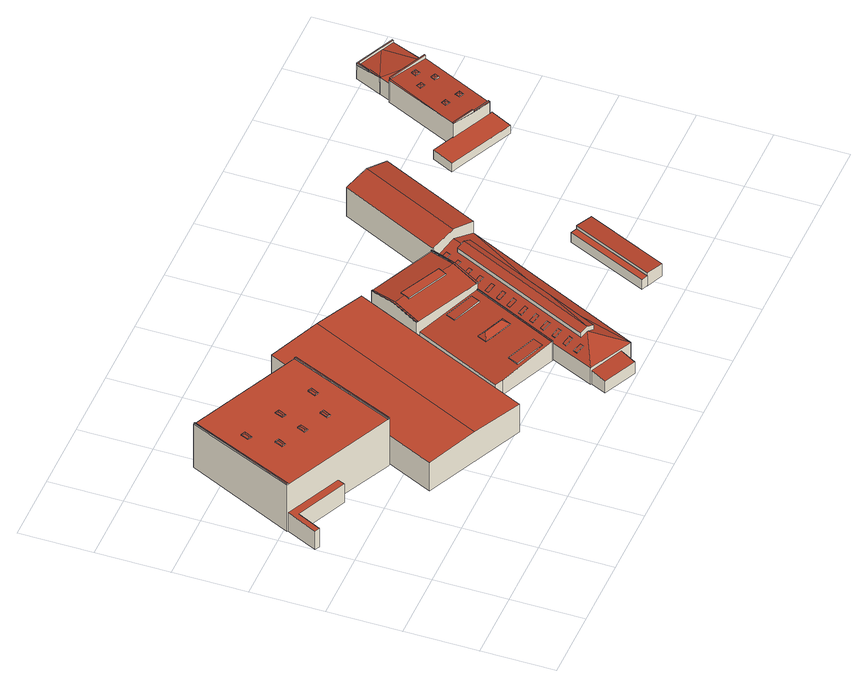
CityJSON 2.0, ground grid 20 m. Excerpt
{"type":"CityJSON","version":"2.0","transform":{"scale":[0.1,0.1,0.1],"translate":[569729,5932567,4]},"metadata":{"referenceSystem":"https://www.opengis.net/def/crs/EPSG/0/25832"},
"CityObjects":{
"building1":{"type":"Building","attributes":{"Grundfläche 2D":"1170.490680","Grundhöhe NN":"4.476"},"children":["building1-1","building1-2","building1-3","building1-4","building1-5","building1-6"],"geometry":[{"type":"Solid","lod":"3","boundaries":[[[[0,1,2,3,4]],[[5,6,7,8]],[[9,10,11,12]],[[13,14,15,16,11,10]],[[17,18,19,20,21,22,23]],[[24,2,1,16]],[[24,25,12,4,3,2]],[[12,11,0,4]],[[11,16,1,0]],[[8,7,10,9]],[[5,8,9,26]],[[26,13,6,5]],[[13,10,7,6]],[[19,27,28,29,26,9,12,25,24,30,31,21,20]],[[13,26,29,32]],[[14,13,32,33]],[[15,14,33,34]],[[24,16,15,34,35,30]],[[23,22,36,37]],[[17,23,37,38]],[[18,17,38,39]],[[19,18,39,27]],[[22,21,31,36]],[[30,35,34,33,32,29,28,27,39,38,37,36,31]]]],"semantics":{"surfaces":[{"type":"RoofSurface"},{"type":"WallSurface"},{"type":"GroundSurface"}],"values":[[0,0,0,0,0,1,1,1,1,1,1,1,1,1,1,1,1,1,1,1,1,1,1,2]]}}]},
"building1-1":{"type":"BuildingInstallation","parents":["building1"],"geometry":[{"type":"MultiSurface","lod":"3","boundaries":[[[40,41,42,43]],[[40,43,44]],[[45,46,42,41]],[[46,44,43,42]],[[47,48,41,40]],[[49,46,45,41,48,50]],[[49,51,44,46]],[[51,47,40,44]]],"semantics":{"surfaces":[{"type":"RoofSurface"},{"type":"WallSurface"}],"values":[0,0,0,0,1,1,1,1]}}]},
"building1-2":{"type":"BuildingInstallation","parents":["building1"],"geometry":[{"type":"MultiSurface","lod":"3","boundaries":[[[52,53,54,55]],[[52,55,56]],[[57,54,53]],[[57,56,55,54]],[[58,59,53,52]],[[59,60,57,53]],[[60,61,56,57]],[[58,52,56,61]]],"semantics":{"surfaces":[{"type":"RoofSurface"},{"type":"WallSurface"}],"values":[0,0,0,0,1,1,1,1]}}]},
"building1-3":{"type":"BuildingInstallation","parents":["building1"],"geometry":[{"type":"MultiSurface","lod":"3","boundaries":[[[62,63,64,65,66]],[[66,65,67]],[[68,64,63]],[[69,67,65,64,68]],[[66,70,71,63,62]],[[71,72,68,63]],[[68,72,73,67,69]],[[73,70,66,67]]],"semantics":{"surfaces":[{"type":"RoofSurface"},{"type":"WallSurface"}],"values":[0,0,0,0,1,1,1,1]}}]},
"building1-4":{"type":"BuildingInstallation","parents":["building1"],"geometry":[{"type":"MultiSurface","lod":"3","boundaries":[[[74,75,76,77,78]],[[79,78,77,80]],[[81,76,75]],[[82,80,77,76,81]],[[78,83,84,75,74]],[[84,85,81,75]],[[85,86,87,80,82,81]],[[87,88,83,78,79,80]]],"semantics":{"surfaces":[{"type":"RoofSurface"},{"type":"WallSurface"}],"values":[0,0,0,0,1,1,1,1]}}]},
"building1-5":{"type":"BuildingInstallation","parents":["building1"],"geometry":[{"type":"MultiSurface","lod":"3","boundaries":[[[89,90,91,92,93]],[[93,92,94]],[[95,91,90]],[[96,94,92,91,95]],[[93,97,98,90,89]],[[98,99,95,90]],[[100,101,94,96,95,99]],[[101,97,93,94]]],"semantics":{"surfaces":[{"type":"RoofSurface"},{"type":"WallSurface"}],"values":[0,0,0,0,1,1,1,1]}}]},
"building1-6":{"type":"BuildingInstallation","parents":["building1"],"geometry":[{"type":"MultiSurface","lod":"3","boundaries":[[[102,103,104]],[[102,105,106,103]],[[107,106,105]],[[107,104,103,106]],[[108,109,105,102]],[[109,110,107,105]],[[110,111,104,107]],[[111,108,102,104]]],"semantics":{"surfaces":[{"type":"RoofSurface"},{"type":"WallSurface"}],"values":[0,0,0,0,1,1,1,1]}}]},
"building2":{"type":"Building","attributes":{"Grundfläche 2D":"1674.707450","Grundhöhe NN":"5.060"},"geometry":[{"type":"Solid","lod":"3","boundaries":[[[[112,113,114,115,116,117]],[[116,118,119,117]],[[115,114,120,121]],[[114,113,122,120]],[[113,112,123,122]],[[118,116,115,121,124]],[[119,118,124,125]],[[112,117,119,125,123]],[[125,124,121,120,122,123]]]],"semantics":{"surfaces":[{"type":"RoofSurface"},{"type":"WallSurface"},{"type":"GroundSurface"}],"values":[[0,0,1,1,1,1,1,1,2]]}}]},
"building3":{"type":"Building","attributes":{"Grundfläche 2D":"849.684595","Grundhöhe NN":"5.136"},"children":["building3-1","building3-2","building3-3"],"geometry":[{"type":"Solid","lod":"3","boundaries":[[[[126,127,128,129]],[[130,131,132,133]],[[134,135,136,137,138,139,140],[141,142,143,144],[145,146,147,148,149,150],[151,152,153,154]],[[140,155,134]],[[156,157,158]],[[156,159,160,157]],[[159,156,158,161,162]],[[159,162,163]],[[159,163,160]],[[164,165,166,167]],[[168,169,170,171,172,173,174,175,176,177]],[[178,179,180,181,182,173,172,183,184,169,168,177,185,186]],[[182,187,188,173]],[[189,174,188]],[[188,174,173]],[[129,128,144,143]],[[126,129,143,142]],[[127,126,142,141]],[[128,127,141,144]],[[133,132,154,153]],[[130,133,153,152]],[[131,130,152,151]],[[132,131,151,154]],[[149,148,158,157]],[[148,147,146,162,161,158]],[[146,145,163,162]],[[145,150,149,157,160,163]],[[184,165,164,170,169]],[[184,183,166,165]],[[172,171,167,166,183]],[[171,170,164,167]],[[138,137,190,191]],[[139,138,191,192]],[[140,139,192,193]],[[155,140,193,194]],[[134,155,194,195]],[[196,185,177,176,175,197,198]],[[136,135,134,195,199,181,180,179,178,186,185,196,190,137]],[[200,187,182,181,199,201]],[[188,187,200,202]],[[189,188,202,203]],[[175,174,189,203,204,197]],[[192,191,190,196,198,197,204,203,202,200,201,199,195,194,193]]]],"semantics":{"surfaces":[{"type":"RoofSurface"},{"type":"WallSurface"},{"type":"GroundSurface"}],"values":[[0,0,0,0,0,0,0,0,0,0,0,0,0,0,0,1,1,1,1,1,1,1,1,1,1,1,1,1,1,1,1,1,1,1,1,1,1,1,1,1,1,1,2]]}}]},
"building3-1":{"type":"BuildingInstallation","parents":["building3"],"geometry":[{"type":"MultiSurface","lod":"3","boundaries":[[[205,206,207,208]],[[208,207,135,140]],[[140,155,205,208]],[[134,206,205,155]],[[207,206,134,135]]],"semantics":{"surfaces":[{"type":"RoofSurface"},{"type":"WallSurface"}],"values":[0,1,1,1,1]}}]},
"building3-2":{"type":"BuildingInstallation","parents":["building3"],"geometry":[{"type":"MultiSurface","lod":"3","boundaries":[[[209,210,211,212]],[[213,210,209,214]],[[212,211,185,186]],[[215,214,209,212,186,168]],[[213,214,215,176]],[[185,211,210,213,176,177]]],"semantics":{"surfaces":[{"type":"RoofSurface"},{"type":"WallSurface"}],"values":[0,0,1,1,1,1]}}]},
"building3-3":{"type":"BuildingInstallation","parents":["building3"],"geometry":[{"type":"MultiSurface","lod":"3","boundaries":[[[216,217,218]],[[219,218,220]],[[221,216,218,219]],[[216,221,222]],[[223,224,225,216,222,226]],[[187,188,218,217]],[[188,189,220,218]],[[219,220,189,174]],[[222,221,219,174,173,178,226]],[[180,181,225,224,223,226,178,179]],[[181,182,187,217,216,225]]],"semantics":{"surfaces":[{"type":"RoofSurface"},{"type":"WallSurface"}],"values":[0,0,0,0,0,1,1,1,1,1,1]}}]},
"building4":{"type":"Building","attributes":{"Grundfläche 2D":"1218.217279","Grundhöhe NN":"5.537"},"children":["building4-1","building4-2","building4-3","building4-4","building4-5","building4-6","building4-7","building4-8","building4-9","building4-10","building4-11","building4-12","building4-13"],"geometry":[{"type":"Solid","lod":"3","boundaries":[[[[227,228,229,230]],[[230,229,231,232]],[[233,230,232,234,235,236]],[[237,238,239,240,241]],[[242,238,237]],[[243,242,237,244]],[[245,246,247]],[[248,249,250,240,239,251,252,253,247,246,254,255,256,257,258,259]],[[255,260,242,243,256]],[[261,262,263,264]],[[265,266,267,268,269,270]],[[271,272,266,265,273]],[[227,230,233,236,257,256,243,244,228]],[[244,237,229,228]],[[237,241,231,229]],[[232,231,241,240,250,234]],[[248,259,258,257,236,235,234,250,249]],[[274,247,253,252,275,276]],[[245,247,274,277]],[[278,279,255,254,246,245,277,280]],[[281,282,242,260,255,279,283,261,264]],[[238,242,282,284]],[[262,261,283,285]],[[263,262,285,286]],[[264,263,286,281]],[[269,287,275,252,270]],[[238,271,273,265,270,252,251,239]],[[271,238,284,288,272]],[[267,266,272,288,289]],[[269,268,267,289,290,287]],[[276,275,287,290,289,288,284,282,281,286,285,283,279,278,280,277,274]]]],"semantics":{"surfaces":[{"type":"RoofSurface"},{"type":"WallSurface"},{"type":"GroundSurface"}],"values":[[0,0,0,0,0,0,0,0,0,0,0,0,1,1,1,1,1,1,1,1,1,1,1,1,1,1,1,1,1,1,2]]}}]},
"building4-1":{"type":"BuildingInstallation","parents":["building4"],"geometry":[{"type":"MultiSurface","lod":"3","boundaries":[[[291,292,293,294,295]],[[296,297,293,292]],[[297,298,294,293]],[[299,295,294,298]],[[299,300,296,292,291,295]]],"semantics":{"surfaces":[{"type":"RoofSurface"},{"type":"WallSurface"}],"values":[0,1,1,1,1]}}]},
"building4-2":{"type":"BuildingInstallation","parents":["building4"],"geometry":[{"type":"MultiSurface","lod":"3","boundaries":[[[301,302,303,304]],[[301,304,305,306]],[[304,303,307,305]],[[306,308,302,301]],[[308,307,303,302]]],"semantics":{"surfaces":[{"type":"RoofSurface"},{"type":"WallSurface"}],"values":[0,1,1,1,1]}}]},
"building4-3":{"type":"BuildingInstallation","parents":["building4"],"geometry":[{"type":"MultiSurface","lod":"3","boundaries":[[[309,310,311,312]],[[312,311,313,314]],[[309,312,314,315]],[[310,309,315,316]],[[311,310,316,313]]],"semantics":{"surfaces":[{"type":"RoofSurface"},{"type":"WallSurface"}],"values":[0,1,1,1,1]}}]},
"building4-4":{"type":"BuildingInstallation","parents":["building4"],"geometry":[{"type":"MultiSurface","lod":"3","boundaries":[[[317,318,319,320,321,322]],[[323,322,321,320,324,325]],[[323,326,317,322]],[[327,319,318,317,326,328]],[[327,324,320,319]]],"semantics":{"surfaces":[{"type":"RoofSurface"},{"type":"WallSurface"}],"values":[0,1,1,1,1]}}]},
"building4-5":{"type":"BuildingInstallation","parents":["building4"],"geometry":[{"type":"MultiSurface","lod":"3","boundaries":[[[329,330,331,332]],[[332,331,333,334]],[[329,332,334,335]],[[330,329,335,336]],[[331,330,336,333]]],"semantics":{"surfaces":[{"type":"RoofSurface"},{"type":"WallSurface"}],"values":[0,1,1,1,1]}}]},
"building4-6":{"type":"BuildingInstallation","parents":["building4"],"geometry":[{"type":"MultiSurface","lod":"3","boundaries":[[[337,338,339,340]],[[337,340,341,342]],[[340,339,343,341]],[[338,337,342,344]],[[339,338,344,343]]],"semantics":{"surfaces":[{"type":"RoofSurface"},{"type":"WallSurface"}],"values":[0,1,1,1,1]}}]},
"building4-7":{"type":"BuildingInstallation","parents":["building4"],"geometry":[{"type":"MultiSurface","lod":"3","boundaries":[[[345,346,347,348]],[[348,347,349,350]],[[345,348,350,351]],[[346,345,351,352]],[[347,346,352,349]]],"semantics":{"surfaces":[{"type":"RoofSurface"},{"type":"WallSurface"}],"values":[0,1,1,1,1]}}]},
"building4-8":{"type":"BuildingInstallation","parents":["building4"],"geometry":[{"type":"MultiSurface","lod":"3","boundaries":[[[353,354,355,356,357]],[[358,359,356,355]],[[358,355,354,360]],[[361,362,360,354,353,357]],[[359,361,357,356]]],"semantics":{"surfaces":[{"type":"RoofSurface"},{"type":"WallSurface"}],"values":[0,1,1,1,1]}}]},
"building4-9":{"type":"BuildingInstallation","parents":["building4"],"geometry":[{"type":"MultiSurface","lod":"3","boundaries":[[[363,364,365,366,367,368]],[[369,368,367,366,370,371]],[[369,372,363,368]],[[365,364,363,372,373,374]],[[374,370,366,365]]],"semantics":{"surfaces":[{"type":"RoofSurface"},{"type":"WallSurface"}],"values":[0,1,1,1,1]}}]},
"building4-10":{"type":"BuildingInstallation","parents":["building4"],"geometry":[{"type":"MultiSurface","lod":"3","boundaries":[[[375,376,377,378,379]],[[380,381,378,377]],[[382,380,377,376]],[[375,379,378,381,383,384]],[[382,376,375,384]]],"semantics":{"surfaces":[{"type":"RoofSurface"},{"type":"WallSurface"}],"values":[0,1,1,1,1]}}]},
"building4-11":{"type":"BuildingInstallation","parents":["building4"],"geometry":[{"type":"MultiSurface","lod":"3","boundaries":[[[385,386,387,388]],[[387,386,389,390]],[[388,387,390,391]],[[385,388,391,392]],[[386,385,392,389]]],"semantics":{"surfaces":[{"type":"RoofSurface"},{"type":"WallSurface"}],"values":[0,1,1,1,1]}}]},
"building4-12":{"type":"BuildingInstallation","parents":["building4"],"geometry":[{"type":"MultiSurface","lod":"3","boundaries":[[[393,394,395,396]],[[395,394,397,398]],[[396,395,398,399]],[[393,396,399,400]],[[394,393,400,397]]],"semantics":{"surfaces":[{"type":"RoofSurface"},{"type":"WallSurface"}],"values":[0,1,1,1,1]}}]},
"building4-13":{"type":"BuildingInstallation","parents":["building4"],"geometry":[{"type":"MultiSurface","lod":"3","boundaries":[[[401,402,403,404,405]],[[406,407,401,405,408]],[[407,409,402,401]],[[410,404,403,402,409,411]],[[410,408,405,404]]],"semantics":{"surfaces":[{"type":"RoofSurface"},{"type":"WallSurface"}],"values":[0,1,1,1,1]}}]},
"building5":{"type":"Building","attributes":{"Grundfläche 2D":"49.138746","Grundhöhe NN":"5.791"},"geometry":[{"type":"Solid","lod":"3","boundaries":[[[[412,413,414,415]],[[416,417,415,414]],[[417,418,412,415]],[[418,419,413,412]],[[419,416,414,413]],[[419,418,417,416]]]],"semantics":{"surfaces":[{"type":"RoofSurface"},{"type":"WallSurface"},{"type":"GroundSurface"}],"values":[[0,1,1,1,1,2]]}}]},
"building6":{"type":"Building","attributes":{"Grundfläche 2D":"122.030961","Grundhöhe NN":"5.736"},"geometry":[{"type":"Solid","lod":"3","boundaries":[[[[420,421,422,423]],[[424,425,423,422]],[[425,426,420,423]],[[426,427,421,420]],[[427,424,422,421]],[[427,426,425,424]]]],"semantics":{"surfaces":[{"type":"RoofSurface"},{"type":"WallSurface"},{"type":"GroundSurface"}],"values":[[0,1,1,1,1,2]]}}]},
"building7":{"type":"Building","attributes":{"Grundfläche 2D":"540.450070","Grundhöhe NN":"5.584"},"children":["building7-1","building7-2","building7-3","building7-4","building7-5","building7-6","building7-7","building7-8","building7-9","building7-10"],"geometry":[{"type":"Solid","lod":"3","boundaries":[[[[428,429,430,431,432,433]],[[429,434,435,436,431,430]],[[436,437,431]],[[436,435,434,429,438,439,440]],[[441,442,443,444,445,446,447,448,449,450]],[[451,445,444]],[[452,453,454,455,456,457,458,459]],[[460,455,454]],[[461,428,433,432,431,462,463]],[[438,429,428,461,464]],[[440,439,438,464,465]],[[436,440,465,466]],[[437,436,466,467]],[[442,441,450,449,453,468,462,431]],[[442,431,437,443]],[[443,437,467,469,444]],[[451,444,469,470]],[[447,446,445,451,470,471,460,454]],[[448,447,454,453,449]],[[453,452,472,468]],[[473,456,455,460,471,474]],[[457,456,473,475]],[[476,459,458,457,475,477]],[[452,459,476,472]],[[468,472,476,477,475,473,474,471,470,469,467,466,465,464,461,463,462]]]],"semantics":{"surfaces":[{"type":"RoofSurface"},{"type":"WallSurface"},{"type":"GroundSurface"}],"values":[[0,0,0,0,0,0,0,0,1,1,1,1,1,1,1,1,1,1,1,1,1,1,1,1,2]]}}]},
"building7-1":{"type":"BuildingInstallation","parents":["building7"],"geometry":[{"type":"MultiSurface","lod":"3","boundaries":[[[478,479,480,481,482]],[[440,436,483,480,479,478]],[[435,484,485,481,480,483]],[[485,486,482,481]],[[440,478,482,486,439]]],"semantics":{"surfaces":[{"type":"RoofSurface"},{"type":"WallSurface"}],"values":[0,1,1,1,1]}}]},
"building7-2":{"type":"BuildingInstallation","parents":["building7"],"geometry":[{"type":"MultiSurface","lod":"3","boundaries":[[[487,486,485,488,489,490,491,492,493]],[[488,485,484,494]],[[434,495,430,432,491,490,489,488,494]],[[432,433,428,493,492,491]],[[429,438,487,493,428]],[[486,487,438,439]]],"semantics":{"surfaces":[{"type":"RoofSurface"},{"type":"WallSurface"}],"values":[0,1,1,1,1,1]}}]},
"building7-3":{"type":"BuildingInstallation","parents":["building7"],"geometry":[{"type":"MultiSurface","lod":"3","boundaries":[[[496,497,498]],[[499,498,497,500]],[[501,502,497,496]],[[500,497,502]],[[503,504,496,498]],[[504,505,506,502,501,496]],[[506,507,500,502]],[[507,508,503,498,499,500]]],"semantics":{"surfaces":[{"type":"RoofSurface"},{"type":"WallSurface"}],"values":[0,0,0,0,1,1,1,1]}}]},
"building7-4":{"type":"BuildingInstallation","parents":["building7"],"geometry":[{"type":"MultiSurface","lod":"3","boundaries":[[[509,510,511]],[[511,510,512]],[[513,510,509]],[[512,510,513]],[[514,515,509,511]],[[515,516,513,509]],[[516,517,512,513]],[[517,514,511,512]]],"semantics":{"surfaces":[{"type":"RoofSurface"},{"type":"WallSurface"}],"values":[0,0,0,0,1,1,1,1]}}]},
"building7-5":{"type":"BuildingInstallation","parents":["building7"],"geometry":[{"type":"MultiSurface","lod":"3","boundaries":[[[518,519,520,521,522]],[[521,520,448,449]],[[449,450,522,521]],[[519,518,522,450,523,524]]],"semantics":{"surfaces":[{"type":"RoofSurface"},{"type":"WallSurface"}],"values":[0,1,1,1]}}]},
"building7-6":{"type":"BuildingInstallation","parents":["building7"],"geometry":[{"type":"MultiSurface","lod":"3","boundaries":[[[525,526,527]],[[527,526,528]],[[529,526,525]],[[528,526,529]],[[530,531,525,527]],[[531,532,529,525]],[[532,533,528,529]],[[533,530,527,528]]],"semantics":{"surfaces":[{"type":"RoofSurface"},{"type":"WallSurface"}],"values":[0,0,0,0,1,1,1,1]}}]},
"building7-7":{"type":"BuildingInstallation","parents":["building7"],"geometry":[{"type":"MultiSurface","lod":"3","boundaries":[[[534,535,536]],[[536,535,537]],[[538,535,534]],[[537,535,538]],[[539,540,534,536]],[[540,541,538,534]],[[537,538,541,542]],[[542,539,536,537]]],"semantics":{"surfaces":[{"type":"RoofSurface"},{"type":"WallSurface"}],"values":[0,0,0,0,1,1,1,1]}}]},
"building7-8":{"type":"BuildingInstallation","parents":["building7"],"geometry":[{"type":"MultiSurface","lod":"3","boundaries":[[[543,544,545,546,547]],[[445,446,447,545,544,543]],[[448,520,546,545,447]],[[520,519,547,546]],[[519,445,543,547,519,524]]],"semantics":{"surfaces":[{"type":"RoofSurface"},{"type":"WallSurface"}],"values":[0,1,1,1,1]}}]},
"building7-9":{"type":"BuildingInstallation","parents":["building7"],"geometry":[{"type":"MultiSurface","lod":"3","boundaries":[[[548,549,550,551]],[[551,550,443,444]],[[548,551,444,441]],[[549,548,441,442]],[[550,549,442,443]]],"semantics":{"surfaces":[{"type":"RoofSurface"},{"type":"WallSurface"}],"values":[0,1,1,1,1]}}]},
"building7-10":{"type":"BuildingInstallation","parents":["building7"],"geometry":[{"type":"MultiSurface","lod":"3","boundaries":[[[552,553,554]],[[554,553,555]],[[556,553,552]],[[555,553,556]],[[557,558,552,554]],[[558,559,556,552]],[[559,560,555,556]],[[560,557,554,555]]],"semantics":{"surfaces":[{"type":"RoofSurface"},{"type":"WallSurface"}],"values":[0,0,0,0,1,1,1,1]}}]}
},
"vertices":[
[179,884,149],[176,886,149],[40,592,159],[42,591,159],[43,590,159],[353,446,159],[488,740,149],[485,742,149],[349,447,159],[349,447,156],[485,742,145],[179,884,145],[43,590,156],[488,740,145],[489,741,145],[176,887,145],[176,886,145],[46,564,65],[187,499,65],[196,519,65],[43,590,65],[42,591,65],[2,505,65],[15,499,65],[40,592,156],[42,591,156],[353,446,156],[196,519,5],[349,447,5],[353,446,5],[40,592,5],[42,591,5],[488,740,5],[489,741,5],[176,887,5],[176,886,5],[2,505,5],[15,499,5],[46,564,5],[187,499,5],
[176,763,152],[166,741,152],[174,744,153],[179,755,153],[188,758,152],[171,738,152],[177,736,152],[176,763,149],[166,741,150],[177,736,150],[171,738,150],[188,758,149],
[382,668,152],[372,646,152],[380,649,153],[385,660,153],[393,663,152],[383,641,152],[382,668,149],[372,646,150],[383,641,150],[393,663,149],
[308,596,154],[306,590,154],[313,593,155],[319,605,155],[316,612,154],[327,607,154],[316,585,154],[325,602,154],[316,612,151],[306,590,152],[316,585,152],[327,607,151],
[240,628,154],[237,622,154],[245,625,155],[250,637,155],[247,644,154],[252,642,154],[258,639,154],[248,617,154],[256,634,154],[247,644,151],[237,622,152],[248,617,152],[256,634,151],[258,639,151],[252,642,151],
[172,660,154],[169,654,154],[177,657,155],[182,669,155],[179,676,154],[190,671,154],[180,649,154],[188,666,154],[179,676,151],[169,654,152],[180,649,152],[188,666,151],[190,671,151],
[280,715,152],[283,707,153],[291,709,152],[270,692,152],[278,696,153],[281,687,152],[280,715,149],[270,692,150],[281,687,150],[291,709,149],
[524,817,101],[489,741,101],[488,740,101],[294,319,101],[432,255,107],[663,752,107],[571,191,101],[801,689,101],[488,740,11],[294,319,11],[489,741,11],[524,817,11],[571,191,11],[801,689,11],
[832,254,74],[756,290,66],[743,262,66],[820,227,74],[924,450,74],[848,486,66],[836,461,66],[913,426,74],[953,446,72],[951,447,72],[950,447,72],[774,529,57],[661,288,57],[681,278,59],[839,209,73],[756,290,64],[832,254,71],[820,227,71],[743,262,64],[877,352,70],[865,327,70],[804,356,65],[791,362,64],[803,387,64],[832,373,66],[848,486,64],[924,450,70],[913,426,70],[836,461,64],[841,208,72],[808,370,80],[803,387,66],[791,362,66],[858,346,84],[832,373,68],[804,356,67],[865,327,72],[877,352,72],[841,602,107],[829,577,107],[942,523,107],[954,547,107],[803,604,106],[835,590,106],[841,602,104],[954,547,105],[949,537,106],[984,521,106],[1017,591,95],[833,676,95],[833,675,95],[800,606,106],[950,447,93],[951,447,93],[953,446,93],[954,446,93],[988,519,106],[942,523,104],[829,577,104],[765,533,93],[769,531,93],[1019,585,97],[1017,586,97],[1019,590,95],[774,529,11],[661,288,11],[681,278,11],[839,209,11],[841,208,11],[953,446,11],[765,533,11],[833,676,11],[833,675,11],[954,446,11],[1019,585,11],[988,519,11],[1017,586,11],[1019,590,11],[1017,591,11],
[841,208,75],[953,446,75],[951,447,75],[839,209,75],
[803,604,108],[800,606,108],[765,533,96],[769,531,96],[833,675,96],[836,674,96],[836,674,95],
[988,519,108],[1019,585,99],[1017,586,99],[1017,591,99],[1019,590,99],[1015,587,99],[984,521,108],[951,447,96],[953,446,96],[954,446,96],[950,447,96],
[885,133,110],[902,125,102],[964,258,102],[883,134,111],[1084,515,102],[1065,524,111],[881,135,110],[1046,533,102],[871,159,102],[864,143,102],[964,258,88],[1143,529,70],[1081,557,96],[1065,524,96],[1084,515,88],[913,33,66],[885,133,95],[902,125,88],[953,446,69],[841,208,69],[954,446,69],[1030,499,88],[1041,523,88],[1046,533,88],[1080,557,96],[1019,585,69],[988,519,69],[815,151,69],[788,90,69],[881,135,96],[864,143,88],[871,159,88],[905,233,88],[791,89,69],[791,89,59],[772,46,52],[864,4,52],[883,46,59],[1080,557,126],[1210,832,126],[1148,861,108],[1019,590,108],[1017,586,108],[1019,585,108],[1143,529,108],[1272,802,108],[1081,557,126],[954,446,15],[1019,585,15],[988,519,15],[953,446,15],[815,151,15],[788,90,15],[841,208,15],[883,46,15],[913,33,15],[791,89,15],[1143,529,15],[772,46,15],[864,4,15],[1017,586,15],[1272,802,15],[1148,861,15],[1019,590,15],
[1023,522,83],[1025,524,83],[1005,534,74],[1000,524,74],[1020,514,83],[1025,524,82],[1005,534,73],[1000,524,73],[1020,514,82],[1023,522,82],
[821,138,75],[841,128,84],[846,138,84],[826,148,75],[826,148,74],[821,138,74],[846,138,83],[841,128,83],
[854,207,75],[874,198,84],[878,208,84],[858,217,75],[878,208,83],[858,217,74],[854,207,74],[874,198,83],
[935,382,74],[939,380,76],[955,373,83],[959,383,83],[941,391,75],[939,392,74],[939,392,73],[959,383,82],[941,391,74],[935,382,73],[955,373,82],[939,380,75],
[870,243,75],[890,233,84],[895,243,83],[875,253,75],[895,243,82],[875,253,74],[870,243,74],[890,233,83],
[1016,558,74],[1036,548,83],[1042,561,83],[1022,571,74],[1022,571,73],[1016,558,73],[1042,561,82],[1036,548,82],
[837,172,75],[857,163,84],[862,173,84],[842,182,75],[862,173,83],[842,182,74],[837,172,74],[857,163,83],
[976,461,76],[972,463,74],[967,453,74],[987,444,83],[992,454,83],[967,453,73],[987,444,82],[972,463,73],[992,454,82],[976,461,75],
[902,312,75],[921,304,83],[922,303,83],[927,313,83],[924,315,82],[907,322,75],[907,322,74],[927,313,82],[924,315,81],[902,312,74],[921,304,82],[922,303,82],
[1004,479,83],[1008,489,83],[988,498,74],[984,488,74],[1002,480,82],[988,498,73],[984,488,73],[1008,489,82],[1002,480,81],[1004,479,82],
[951,417,74],[971,408,83],[975,418,83],[955,427,74],[971,408,82],[975,418,82],[955,427,73],[951,417,73],
[886,277,75],[906,268,83],[911,278,83],[891,287,75],[906,268,82],[911,278,82],[891,287,74],[886,277,74],
[924,359,74],[919,349,74],[930,343,79],[939,339,83],[944,349,83],[933,354,77],[924,359,73],[944,349,82],[919,349,73],[939,339,82],[930,343,78],
[1250,317,49],[1151,95,49],[1169,87,49],[1268,309,49],[1169,87,18],[1268,309,18],[1250,317,18],[1151,95,18],
[1215,67,57],[1314,288,57],[1268,309,60],[1169,87,60],[1268,309,17],[1169,87,17],[1215,67,17],[1314,288,17],
[1730,963,61],[1695,979,61],[1695,976,61],[1683,862,69],[1728,960,61],[1729,962,61],[1691,977,61],[1591,943,69],[1589,942,69],[1575,912,69],[1620,1014,61],[1603,976,65],[1588,943,69],[1681,858,81],[1683,862,81],[1575,912,89],[1572,908,89],[1477,711,89],[1476,709,89],[1475,708,89],[1537,679,84],[1587,656,81],[1588,660,81],[1569,910,89],[1594,653,45],[1587,656,45],[1475,708,45],[1472,711,45],[1415,737,45],[1387,678,43],[1409,668,43],[1567,595,43],[1476,709,45],[1730,963,16],[1683,862,16],[1729,962,16],[1620,1014,16],[1588,943,16],[1589,942,16],[1575,912,16],[1587,656,16],[1572,908,16],[1569,910,16],[1476,709,16],[1594,653,16],[1415,737,16],[1472,711,16],[1387,678,16],[1567,595,16],[1409,668,16],
[1588,943,70],[1589,942,70],[1591,941,70],[1606,974,70],[1603,976,70],[1591,941,69],[1606,974,65],[1606,974,67],[1603,976,67],
[1620,1014,67],[1622,1009,67],[1694,976,67],[1695,976,67],[1728,960,67],[1729,962,67],[1730,963,67],[1622,1009,61],[1694,976,61],
[1577,731,85],[1587,735,87],[1582,744,85],[1589,741,85],[1596,738,85],[1578,730,85],[1590,725,85],[1582,744,83],[1577,731,83],[1578,730,83],[1590,725,82],[1596,738,82],[1589,741,83],
[1569,829,88],[1579,833,90],[1575,841,88],[1589,835,88],[1583,822,88],[1575,841,87],[1569,829,87],[1583,822,86],[1589,835,86],
[1539,682,85],[1538,683,85],[1537,679,85],[1587,656,85],[1588,660,85],[1539,682,84],[1538,683,84],
[1613,809,86],[1623,813,87],[1619,821,86],[1632,815,86],[1626,802,86],[1619,821,83],[1613,809,83],[1626,802,82],[1632,815,82],
[1533,750,88],[1543,755,90],[1539,763,88],[1552,757,88],[1546,744,88],[1539,763,87],[1533,750,87],[1546,744,86],[1552,757,86],
[1477,711,91],[1476,709,91],[1475,708,91],[1537,679,91],[1538,683,91],
[1681,858,91],[1683,862,91],[1575,912,91],[1572,908,91],
[1609,857,87],[1619,862,88],[1615,870,87],[1628,864,87],[1622,851,87],[1615,870,85],[1609,857,85],[1622,851,84],[1628,864,84]
]}
